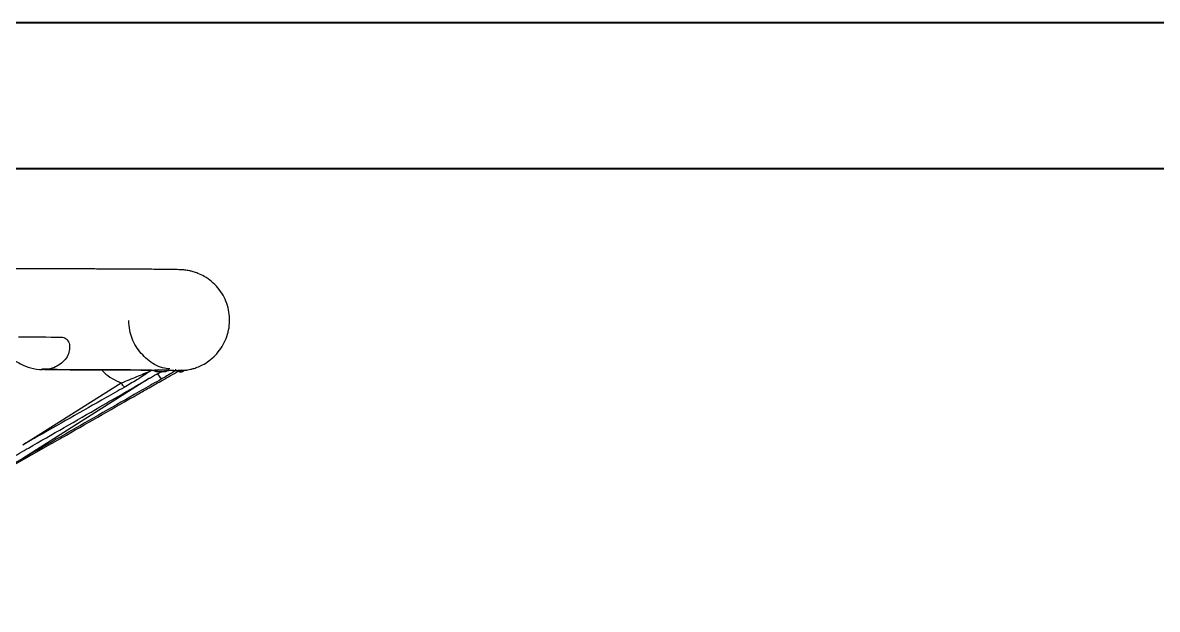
# Model space of a CAD drawing. Header units: millimetres. Extents: x 2016 to 4452, y 736 to 2459.
# Drawn here: x 3777.4 to 4002.5, y 2342.9 to 2459.3 of the extents above; entities that cross this region are included whole.
import ezdxf

# ---------------------------------------------------------------- set-up
doc = ezdxf.new("R2010")
doc.units = ezdxf.units.MM
doc.layers.add('AM_BOR', color=7, linetype='Continuous', lineweight=50)
doc.layers.add('粗实线', color=7, linetype='Continuous', lineweight=40)

# ---------------------------------------------------------------- blocks, each defined once
blk = doc.blocks.new('rA3')
at = {"layer": '粗实线'}
for p, q in [((753.384, 421.26), (333.384, 421.26)), ((748.384, 416.26), (358.384, 416.26))]:
    blk.add_line(p, q, dxfattribs=at)
blk = doc.blocks.new('图框')
at = {"layer": 'AM_BOR', "xscale": 5.80078125, "yscale": 5.80078125, "zscale": 5.80078125}
blk.add_blockref('rA3', (20358.18, 2244.14), dxfattribs=at)

msp = doc.modelspace()

# ---------------------------------------------------------------- linework, layer by layer
at = {"color": 7, "linetype": 'Continuous', "lineweight": 25}
for p, q in [((3802.497, 2388.731), (3777.389, 2372.823)), ((3781.174, 2390.54), (3781.691, 2390.463)), ((3783.042, 2390.534), (3781.174, 2390.54)), ((3804.31, 2390.436), (3803.864, 2390.085)), ((3803.864, 2390.085), (3805.728, 2390.067)), ((3804.31, 2390.436), (3806.349, 2390.417)), ((3805.59, 2390.069), (3804.46, 2389.814)), ((3806.349, 2390.417), (3805.728, 2390.067)), ((3805.728, 2390.067), (3805.769, 2390.117)), ((3806.379, 2390.247), (3805.761, 2390.107)), ((3805.781, 2390.095), (3806.348, 2390.41)), ((3807.828, 2390.381), (3807.629, 2390.412)), ((3809.025, 2390.379), (3808.503, 2390.028)), ((3808.503, 2390.028), (3809.029, 2390.011)), ((3809.025, 2390.379), (3809.599, 2390.36)), ((3809.599, 2390.36), (3809.029, 2390.011)), ((3777.366, 2375.525), (3796.891, 2387.822)), ((3764.187, 2365.072), (3782.486, 2375.448))]:
    msp.add_line(p, q, dxfattribs=at)
at = {"color": 7, "linetype": 'Continuous', "lineweight": 25, "flags": 128}
msp.add_lwpolyline([(3776.507, 2396.94), (3777.619, 2396.938), (3778.719, 2396.935), (3779.805, 2396.932), (3780.877, 2396.929), (3781.936, 2396.926), (3782.982, 2396.923), (3784.013, 2396.92), (3785.031, 2396.917)], dxfattribs=at)
at = {"color": 7, "linetype": 'Continuous', "lineweight": 25}
for centre, radius, start, end in [((3815.795, 2396.988), 13.797, 211.76479, 217.59759), ((3810.99, 2396.585), 16.6, 211.86232, 215.57834)]:
    msp.add_arc(centre, radius, start, end, dxfattribs=at)
for points, knots in [([(3809.542, 2390.325), (3809.597, 2390.331), (3809.737, 2390.346), (3810.119, 2390.403), (3810.687, 2390.516), (3811.409, 2390.708), (3812.322, 2391.035), (3813.447, 2391.583), (3814.704, 2392.431), (3815.933, 2393.593), (3816.983, 2395.008), (3817.777, 2396.603), (3818.276, 2398.317), (3818.465, 2400.094), (3818.336, 2401.876), (3817.894, 2403.607), (3817.152, 2405.233), (3816.134, 2406.701), (3814.874, 2407.964), (3813.509, 2408.917), (3812.251, 2409.524), (3811.254, 2409.865), (3810.496, 2410.052), (3809.915, 2410.155), (3809.47, 2410.212), (3809.102, 2410.245), (3808.689, 2410.27), (3808.298, 2410.283), (3807.71, 2410.298), (3806.925, 2410.311), (3805.992, 2410.323), (3804.806, 2410.336), (3803.422, 2410.348), (3801.759, 2410.361), (3799.824, 2410.374), (3797.622, 2410.387), (3795.155, 2410.399), (3792.429, 2410.412), (3789.449, 2410.425), (3786.22, 2410.437), (3782.749, 2410.449), (3779.04, 2410.461), (3775.102, 2410.472), (3770.94, 2410.483), (3766.563, 2410.494), (3761.979, 2410.504), (3757.196, 2410.514), (3752.222, 2410.523), (3747.067, 2410.533), (3741.741, 2410.541), (3736.253, 2410.549), (3730.614, 2410.557), (3724.834, 2410.564), (3718.927, 2410.571), (3712.904, 2410.577), (3706.779, 2410.582), (3700.567, 2410.587), (3694.286, 2410.591), (3687.962, 2410.595), (3681.629, 2410.598), (3675.353, 2410.601), (3669.301, 2410.603), (3663.856, 2410.604), (3659.08, 2410.605), (3653.951, 2410.606), (3650.315, 2410.606), (3648.068, 2410.606)], [0, 0, 0, 0, 0.0017465, 0.0044658, 0.0070078, 0.0098268, 0.0132699, 0.01777, 0.0233681, 0.0295284, 0.0358372, 0.0421771, 0.0485239, 0.0548725, 0.0612218, 0.0675716, 0.0739223, 0.080274, 0.0866264, 0.0929737, 0.0980915, 0.1017275, 0.1047111, 0.1075398, 0.110673, 0.1150505, 0.1222946, 0.1411051, 0.1636746, 0.1818588, 0.204115, 0.2240384, 0.2453355, 0.2673737, 0.2899055, 0.3127692, 0.3358643, 0.359126, 0.3825109, 0.405989, 0.4295389, 0.4531449, 0.4767954, 0.5004811, 0.5241948, 0.5479305, 0.5716831, 0.5954484, 0.619222, 0.6430003, 0.666779, 0.690554, 0.7143201, 0.7380713, 0.7617997, 0.7854945, 0.8091398, 0.8327115, 0.8561692, 0.8794397, 0.9023738, 0.9246109, 0.9449865, 0.9610624, 0.975932, 1, 1, 1, 1]), ([(3806.532, 2390.586), (3806.056, 2390.64), (3804.442, 2390.824), (3802.006, 2392.352), (3799.703, 2394.927), (3798.557, 2397.756), (3798.442, 2399.565), (3798.401, 2400.223)], [0, 0, 0, 0, 0.1056169, 0.3587267, 0.6111527, 0.8584905, 1, 1, 1, 1]), ([(3785.031, 2396.917), (3785.377, 2396.846), (3786.07, 2396.704), (3786.638, 2395.729), (3786.742, 2394.53), (3786.38, 2393.295), (3785.62, 2392.166), (3784.54, 2391.278), (3783.202, 2390.651), (3782.203, 2390.527), (3781.691, 2390.463)], [0, 0, 0, 0, 0.1246272, 0.2497104, 0.374925, 0.4997457, 0.6192737, 0.7500197, 0.8719212, 1, 1, 1, 1]), ([(3772.993, 2394.139), (3773.043, 2394.109), (3773.207, 2394.011), (3773.707, 2393.673), (3774.473, 2393.122), (3775.564, 2392.361), (3777.064, 2391.478), (3779.041, 2390.65), (3780.517, 2390.522), (3781.318, 2390.453)], [0, 0, 0, 0, 0.0359342, 0.1176904, 0.2156757, 0.3473896, 0.5215507, 0.740469, 1, 1, 1, 1]), ([(3774.975, 2372.86), (3776.158, 2373.539), (3782.072, 2376.937), (3791.186, 2382.186), (3799.08, 2386.758), (3802.274, 2388.607)], [0, 0, 0, 0, 0.1295721, 0.6478768, 1, 1, 1, 1]), ([(3804.863, 2388.57), (3803.674, 2387.89), (3797.728, 2384.489), (3788.567, 2379.238), (3780.61, 2374.672), (3777.389, 2372.823)], [0, 0, 0, 0, 0.1295185, 0.6476203, 1, 1, 1, 1]), ([(3781.495, 2390.455), (3781.383, 2390.466), (3781.25, 2390.479), (3781.184, 2390.531), (3781.174, 2390.54)], [0, 0, 0, 0, 0.8385203, 1, 1, 1, 1]), ([(3802.943, 2390.354), (3802.01, 2390.361), (3800.142, 2390.374), (3796.829, 2390.393), (3793.351, 2390.41), (3789.773, 2390.426), (3785.857, 2390.441), (3782.949, 2390.45), (3781.495, 2390.455)], [0, 0, 0, 0, 0.1923729, 0.3854946, 0.5383615, 0.6912284, 0.8456142, 1, 1, 1, 1]), ([(3781.691, 2390.463), (3783.987, 2390.455), (3788.604, 2390.439), (3794.406, 2390.414), (3799.438, 2390.388), (3801.937, 2390.37), (3803.192, 2390.361)], [0, 0, 0, 0, 0.2462727, 0.4950304, 0.7462729, 1, 1, 1, 1]), ([(3793.06, 2390.409), (3793.211, 2390.235), (3794.233, 2389.062), (3795.668, 2388.392), (3796.891, 2387.822)], [0, 0, 0, 0, 0.1477972, 1, 1, 1, 1]), ([(3796.891, 2387.822), (3796.891, 2387.822), (3796.892, 2387.823), (3796.897, 2387.824), (3796.914, 2387.832), (3797.99, 2388.245), (3800.047, 2389.068), (3801.871, 2389.85), (3802.778, 2390.239)], [0, 0, 0, 0, 0.0000729, 0.0006459, 0.0022521, 0.0083598, 0.5064763, 1, 1, 1, 1]), ([(3802.779, 2390.239), (3801.898, 2389.643), (3800.325, 2388.578), (3798.356, 2387.431), (3797.489, 2386.926)], [0, 0, 0, 0, 0.55969458, 1, 1, 1, 1]), ([(3802.274, 2388.607), (3802.841, 2388.928), (3803.739, 2389.438), (3804.625, 2389.903), (3804.952, 2390.075)], [0, 0, 0, 0, 0.6303803, 1, 1, 1, 1]), ([(3802.434, 2386.855), (3803.325, 2387.363), (3805.337, 2388.51), (3807.236, 2389.57), (3808.294, 2390.161)], [0, 0, 0, 0, 0.4426348, 1, 1, 1, 1]), ([(3803.192, 2390.361), (3803.353, 2390.369), (3803.621, 2390.383), (3803.97, 2390.413), (3804.191, 2390.432), (3804.279, 2390.436), (3804.306, 2390.436), (3804.31, 2390.436)], [0, 0, 0, 0, 0.3360223, 0.5579813, 0.7819403, 0.9725676, 1, 1, 1, 1]), ([(3803.192, 2390.361), (3803.295, 2390.304), (3803.55, 2390.163), (3803.756, 2390.093), (3803.843, 2390.086), (3803.864, 2390.085)], [0, 0, 0, 0, 0.33920621, 0.83862702, 1, 1, 1, 1]), ([(3807.792, 2390.297), (3807.109, 2389.886), (3806.182, 2389.329), (3805.137, 2388.728), (3804.863, 2388.57)], [0, 0, 0, 0, 0.73735145, 1, 1, 1, 1]), ([(3806.207, 2390.331), (3806.503, 2390.328), (3807.286, 2390.319), (3807.75, 2390.31), (3808.038, 2390.304)], [0, 0, 0, 0, 0.3779572, 1, 1, 1, 1]), ([(3806.349, 2390.417), (3806.367, 2390.416), (3806.393, 2390.415), (3806.34, 2390.405), (3806.323, 2390.402)], [0, 0, 0, 0, 0.6647465, 1, 1, 1, 1]), ([(3808.038, 2390.304), (3808.17, 2390.311), (3808.435, 2390.324), (3808.756, 2390.354), (3808.948, 2390.374), (3809.009, 2390.379), (3809.022, 2390.379), (3809.025, 2390.379)], [0, 0, 0, 0, 0.2814646, 0.5659598, 0.7573018, 0.9482948, 1, 1, 1, 1]), ([(3808.038, 2390.304), (3808.153, 2390.226), (3808.395, 2390.063), (3808.466, 2390.04), (3808.503, 2390.028)], [0, 0, 0, 0, 0.4773597, 1, 1, 1, 1]), ([(3797.489, 2386.926), (3796.295, 2386.252), (3790.326, 2382.879), (3783.621, 2379.077), (3778.115, 2375.95), (3777.366, 2375.525)], [0, 0, 0, 0, 0.1776255, 0.8881599, 1, 1, 1, 1]), ([(3782.486, 2375.448), (3783.669, 2376.123), (3789.586, 2379.5), (3796.237, 2383.304), (3801.69, 2386.429), (3802.434, 2386.855)], [0, 0, 0, 0, 0.1775689, 0.8878728, 1, 1, 1, 1]), ([(3777.389, 2372.823), (3768.695, 2367.833), (3751.309, 2357.853), (3733.912, 2347.891), (3725.213, 2342.909)], [0, 0, 0, 0, 0.49999991, 1, 1, 1, 1])]:
    msp.add_open_spline(points, degree=3, knots=knots, dxfattribs=at)

# ---------------------------------------------------------------- block references
at = {"layer": '粗实线', "linetype": 'ByBlock'}
msp.add_blockref('图框', (-20276.401, -2228.508), dxfattribs=at)

doc.saveas('drawing.dxf')
